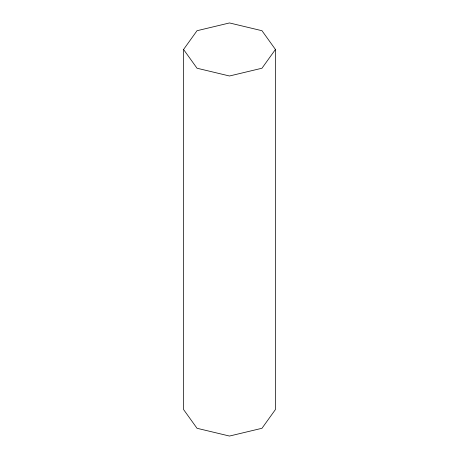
<?xml version="1.0" encoding="UTF-8"?>
<svg xmlns="http://www.w3.org/2000/svg" width="459" height="459" viewBox="0 0 459 459"><rect width="100%" height="100%" fill="white"/><g stroke="black" fill="none" stroke-linecap="round" stroke-linejoin="round"><path stroke-width="0.69" d="M183.566 49.469L197.02 30.719L229.5 22.95L261.98 30.719L275.434 49.469L275.434 409.531L261.98 428.281L229.5 436.05L197.02 428.281L183.566 409.531L183.566 49.469L197.02 68.225L229.5 75.993L261.98 68.225L275.434 49.469"/></g></svg>
